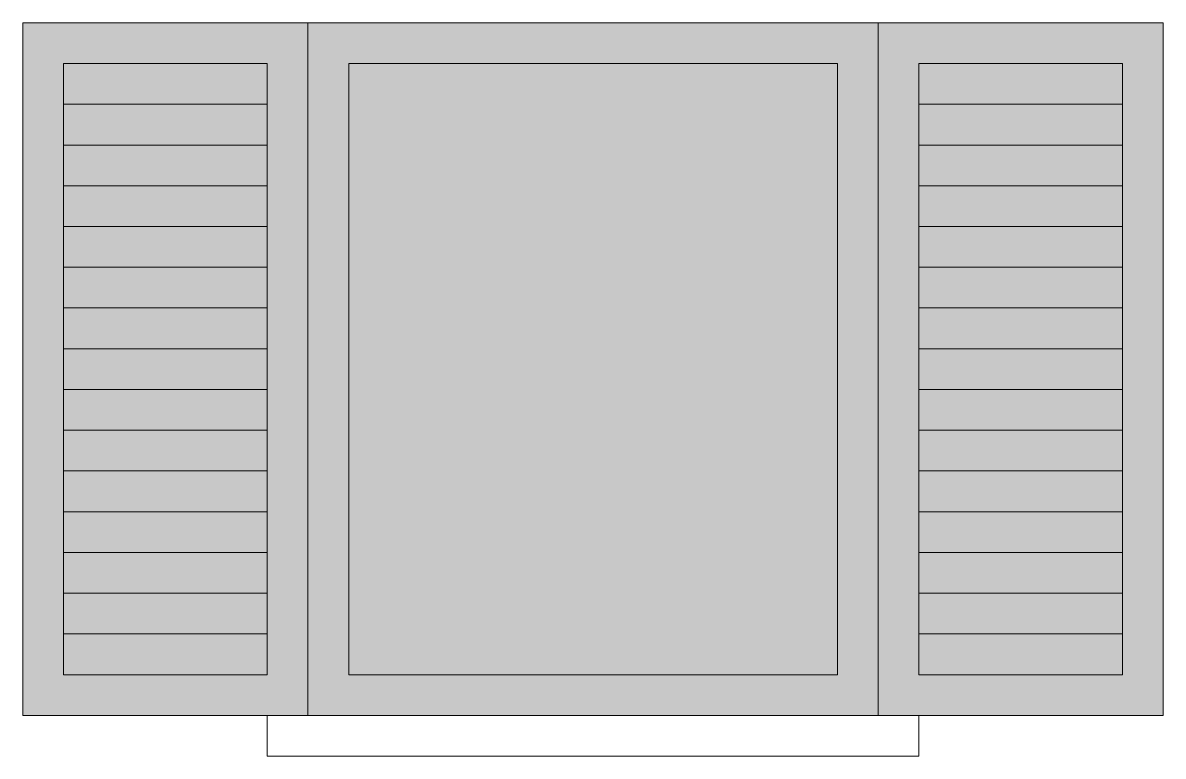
# Model space of a CAD drawing. Header units: millimetres. Extents: x 1877.33 to 1878.73, y 899.63 to 900.53.
import ezdxf

# ---------------------------------------------------------------- set-up
doc = ezdxf.new("R2010")
doc.units = ezdxf.units.MM
doc.layers.get('0').update_dxf_attribs({"lineweight": 9})
doc.layers.add('port_fin prosp.', color=7, linetype='Continuous', lineweight=9)
doc.layers.add('tratteggi', color=7, linetype='Continuous', lineweight=9)

# ---------------------------------------------------------------- blocks, each defined once
blk = doc.blocks.new('*U206')
at = {"layer": 'tratteggi'}
h = blk.add_hatch(color=0, dxfattribs=at)
h.dxf.hatch_style = 1
h.paths.add_polyline_path([(-0.35, 0.85), (-0.35, 0), (0, 0), (0, 0.85)])
h.paths.add_polyline_path([(-0.3, 0.8), (-0.05, 0.8), (-0.05, 0.05), (-0.3, 0.05)], flags=16)
h.paths.add_polyline_path([(0, 0.85), (0, 0), (0.5, 0), (0.7, 0), (0.7, 0.85), (0.5, 0.85)])
h.paths.add_polyline_path([(0.05, 0.8), (0.65, 0.8), (0.65, 0.05), (0.05, 0.05)], flags=16)
h.paths.add_polyline_path([(0.7, 0.85), (0.7, 0), (1.05, 0), (1.05, 0.85)])
h.paths.add_polyline_path([(0.75, 0.8), (1, 0.8), (1, 0.05), (0.75, 0.05)], flags=16)
h = blk.add_hatch(color=0, dxfattribs=at)
h.dxf.hatch_style = 1
h.paths.add_polyline_path([(-0.05, 0.8), (-0.3, 0.8), (-0.3, 0.05), (-0.05, 0.05)])
h = blk.add_hatch(color=256, dxfattribs=at)
h.dxf.hatch_style = 1
h.set_gradient(color1=(184, 251, 255), rotation=90, centered=1, tint=1, name='CURVED')
h.paths.add_polyline_path([(0.05, 0.8), (0.05, 0.05), (0.65, 0.05), (0.65, 0.8)])
h = blk.add_hatch(color=0, dxfattribs=at)
h.dxf.hatch_style = 1
h.paths.add_polyline_path([(1, 0.8), (0.75, 0.8), (0.75, 0.05), (1, 0.05)])
for p, q in [((-0.35, 0), (-0.35, 0.85)), ((-0.35, 0.85), (0, 0.85)), ((0, 0.85), (0, 0)), ((0, 0.85), (0.5, 0.85)), ((0.7, 0.85), (0.5, 0.85)), ((0.7, 0), (0.7, 0.85)), ((0.7, 0), (0.7, 0.85)), ((0.7, 0.85), (1.05, 0.85)), ((1.05, 0), (1.05, 0.85)), ((-0.3, 0.05), (-0.3, 0.8)), ((-0.3, 0.8), (-0.05, 0.8)), ((-0.05, 0.05), (-0.05, 0.8)), ((0.05, 0.8), (0.05, 0.05)), ((0.05, 0.8), (0.65, 0.8)), ((0.65, 0.05), (0.65, 0.8)), ((0.75, 0.8), (1, 0.8)), ((0.75, 0.05), (0.75, 0.8)), ((1, 0.05), (1, 0.8)), ((-0.05, 0.05), (-0.3, 0.05)), ((0.05, 0.05), (0.65, 0.05)), ((1, 0.05), (0.75, 0.05)), ((-0.35, 0), (0, 0)), ((-0.05, 0), (0.5, 0)), ((-0.05, 0), (-0.05, -0.05)), ((0.5, 0), (0.75, 0)), ((0.7, 0), (1.05, 0)), ((0.75, -0.05), (0.75, 0)), ((-0.05, -0.05), (0.75, -0.05))]:
    blk.add_line(p, q)
at = {"ltscale": 0.5}
for p, q in [((-0.3, 0.75), (-0.05, 0.75)), ((0.75, 0.75), (1, 0.75)), ((-0.3, 0.7), (-0.05, 0.7)), ((0.75, 0.7), (1, 0.7)), ((-0.3, 0.65), (-0.05, 0.65)), ((0.75, 0.65), (1, 0.65)), ((-0.3, 0.6), (-0.05, 0.6)), ((0.75, 0.6), (1, 0.6)), ((-0.3, 0.55), (-0.05, 0.55)), ((0.75, 0.55), (1, 0.55)), ((-0.3, 0.5), (-0.05, 0.5)), ((0.75, 0.5), (1, 0.5)), ((-0.3, 0.45), (-0.05, 0.45)), ((0.75, 0.45), (1, 0.45)), ((-0.3, 0.4), (-0.05, 0.4)), ((0.75, 0.4), (1, 0.4)), ((-0.3, 0.35), (-0.05, 0.35)), ((0.75, 0.35), (1, 0.35)), ((-0.3, 0.3), (-0.05, 0.3)), ((0.75, 0.3), (1, 0.3)), ((-0.3, 0.25), (-0.05, 0.25)), ((0.75, 0.25), (1, 0.25)), ((-0.3, 0.2), (-0.05, 0.2)), ((0.75, 0.2), (1, 0.2)), ((-0.3, 0.15), (-0.05, 0.15)), ((0.75, 0.15), (1, 0.15)), ((-0.3, 0.1), (-0.05, 0.1)), ((0.75, 0.1), (1, 0.1)), ((0.75, 0.05), (1, 0.05))]:
    blk.add_line(p, q, dxfattribs=at)

msp = doc.modelspace()

# ---------------------------------------------------------------- block references
at = {"layer": 'port_fin prosp.', "color": 8}
msp.add_blockref('*U206', (1877.6783, 899.6843), dxfattribs=at)

doc.saveas('drawing.dxf')
